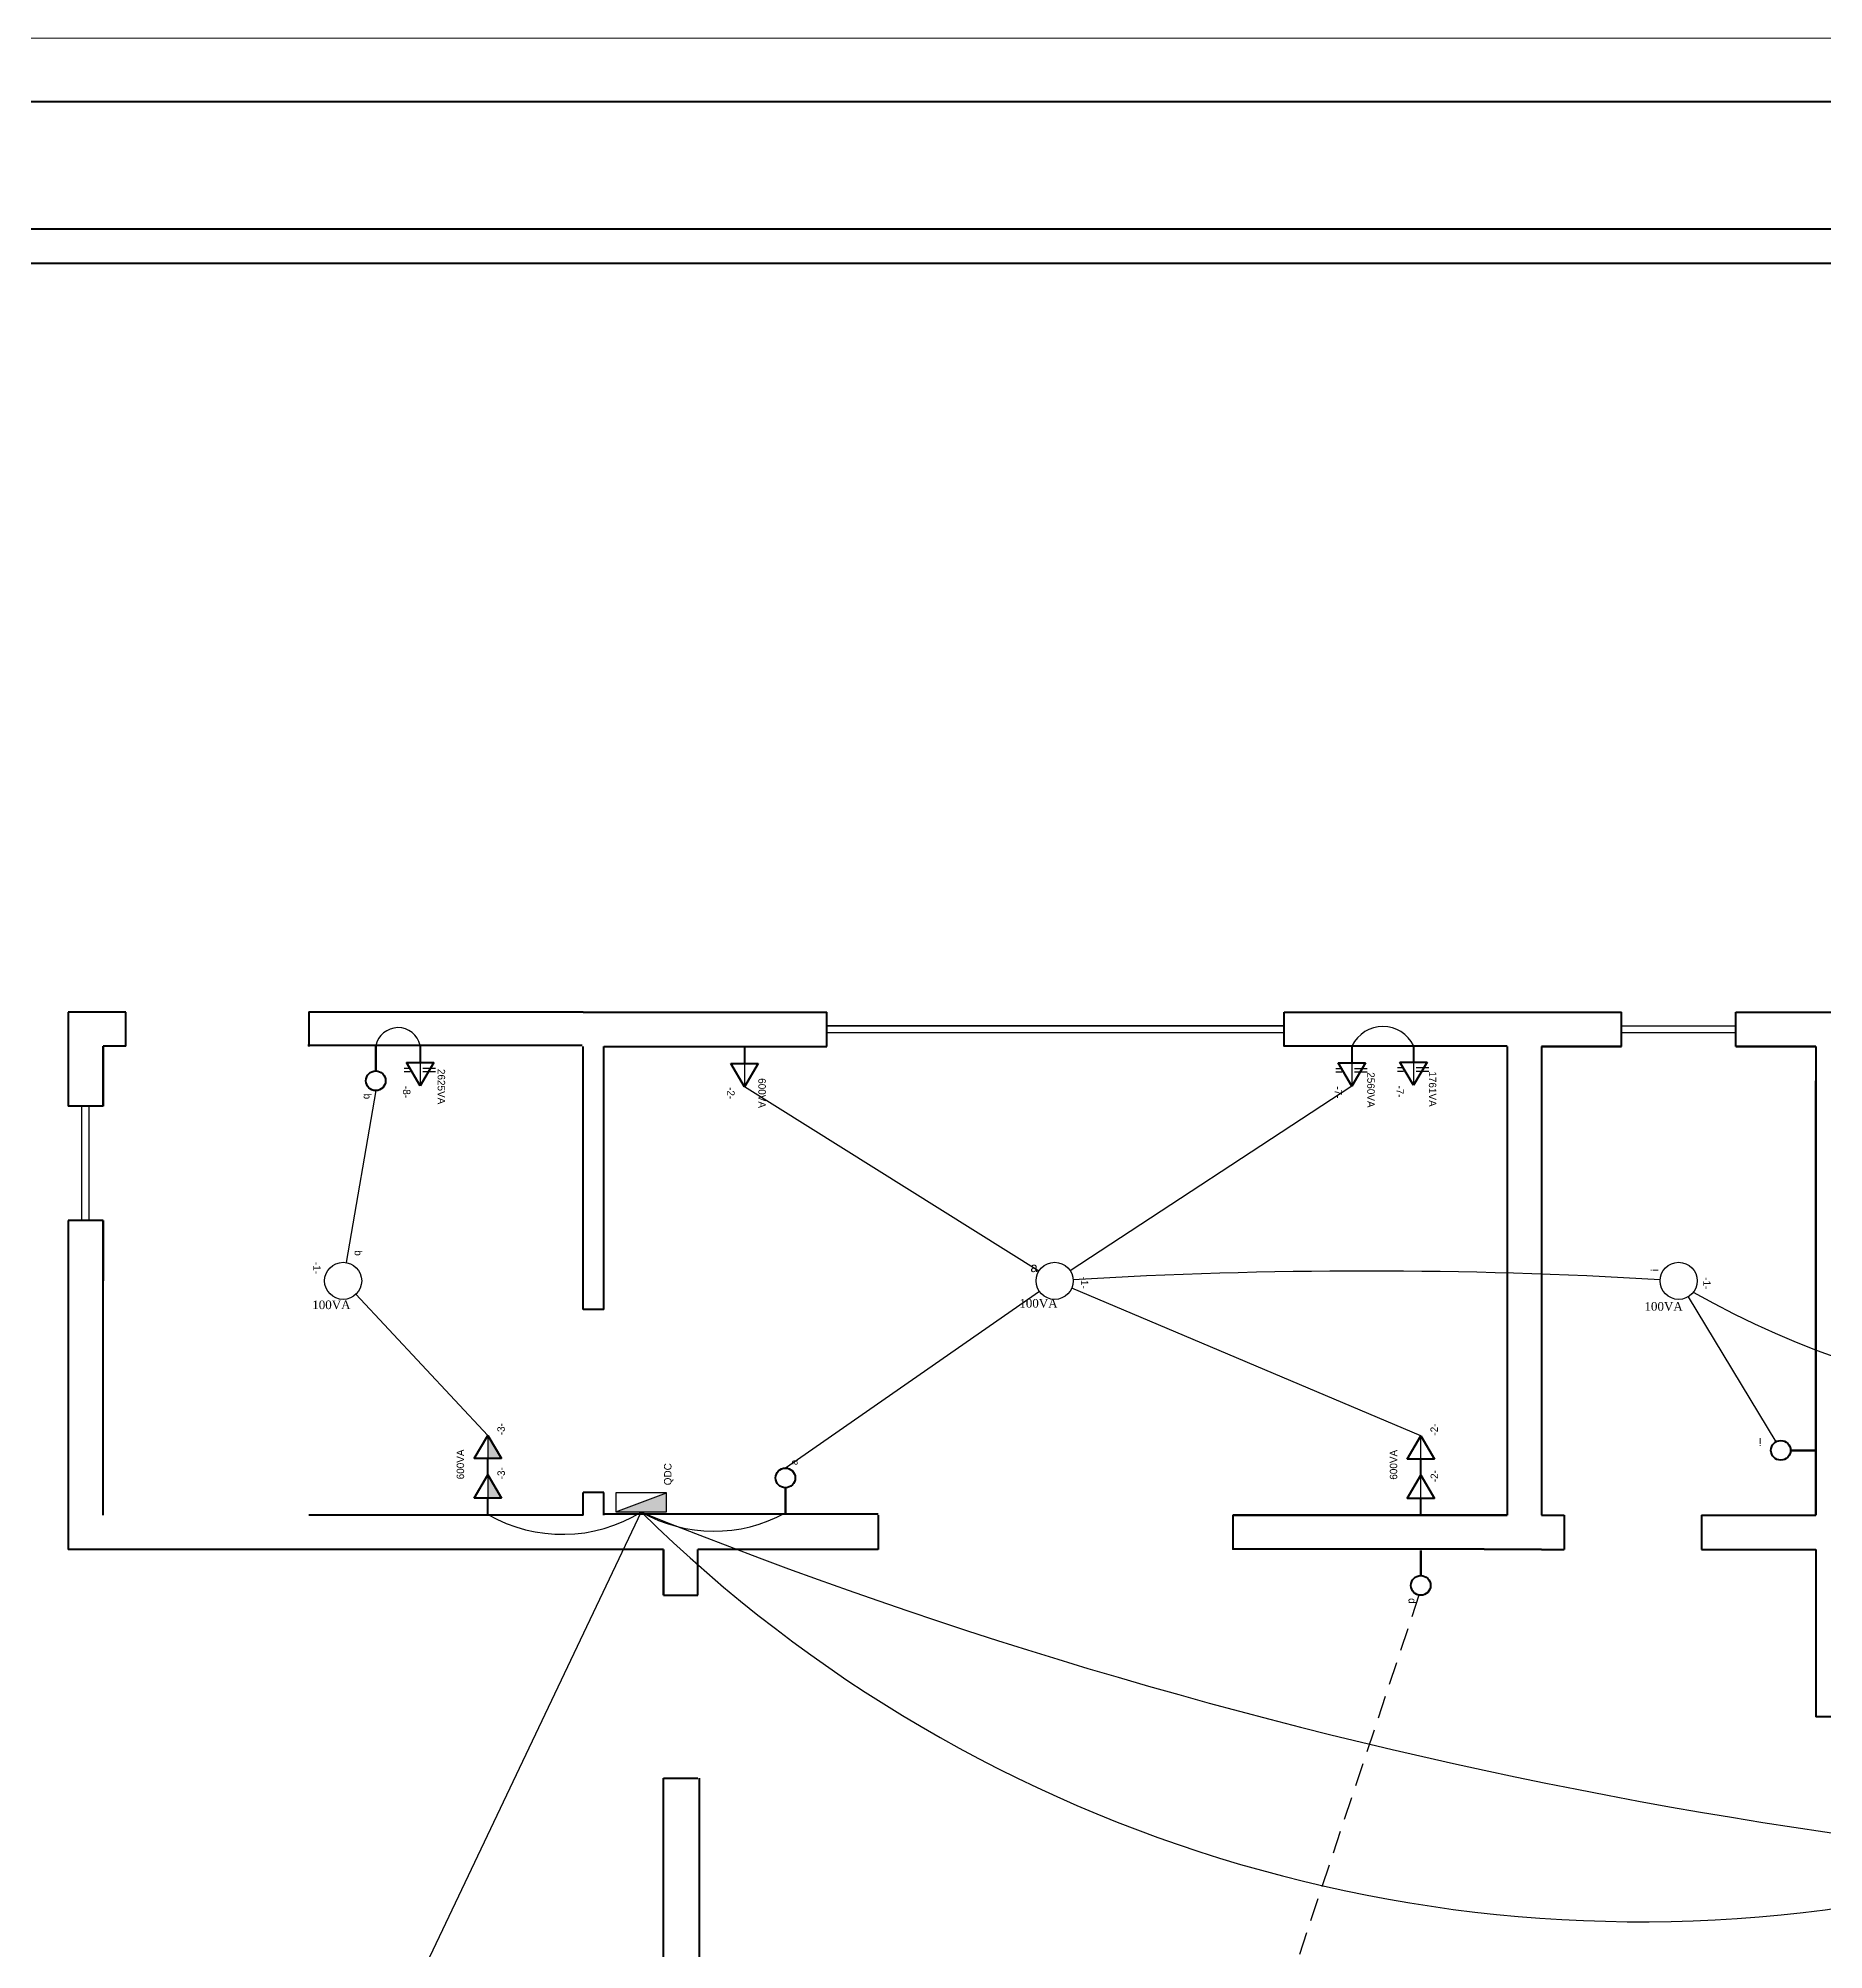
# Model space of a CAD drawing. Header units: millimetres. Extents: x 1501.6 to 1543.6, y 871.9 to 901.6.
# Drawn here: x 1511.1 to 1525.16, y 886.59 to 901.64 of the extents above; entities that cross this region are included whole.
import ezdxf

# ---------------------------------------------------------------- set-up
doc = ezdxf.new("R2010")
doc.units = ezdxf.units.MM
doc.header["$LTSCALE"] = 0.015
doc.linetypes.add('ACAD_ISO02W100', pattern=[15, 12, -3])
doc.linetypes.add('HIDDEN2', pattern=[4.7625, 3.175, -1.5875])
for name, color, linetype, lineweight in [('0.30', 2, 'Continuous', 30), ('0.40', 3, 'Continuous', 40), ('0.60', 4, 'Continuous', 60), ('1.00', 5, 'Continuous', 100), ('cotas', 6, 'Continuous', 9), ('Interruptores', 7, 'Continuous', 50), ('Tomadas especiais', 7, 'Continuous', 50)]:
    doc.layers.add(name, color=color, linetype=linetype, lineweight=lineweight)
for name, color, linetype in [('Eletrodutos', 210, 'Continuous'), ('g', 7, 'ACAD_ISO02W100'), ('Ponto_de_Luz', 1, 'Continuous'), ('Tracejada', 7, 'ACAD_ISO02W100')]:
    doc.layers.add(name, color=color, linetype=linetype)
doc.styles.add('80X50', font='arial.ttf', dxfattribs={"height": 0.075})
pattern_1 = [(0, (0, 0), (0, 6.985), [5.08, -1.905]), (90, (0, 0), (-6.985, 4e-16), [5.08, -1.905])]

# ---------------------------------------------------------------- blocks, each defined once
blk = doc.blocks.new('quadro')
at = {"layer": '1.00', "transparency": 33554687}
blk.add_lwpolyline([(1550.794, 906.939), (1510.494, 906.939), (1510.494, 878.239), (1550.794, 878.239)], close=True, dxfattribs=at)
at = {"layer": 'cotas', "transparency": 33554687}
blk.add_lwpolyline([(1551.294, 907.439), (1509.244, 907.439), (1509.244, 877.739), (1551.294, 877.739)], close=True, dxfattribs=at)
blk = doc.blocks.new('QDC')
for p, q in [((0.2, 0.15), (-0.2, 0.15)), ((-0.2, 0), (0.2, 0.15)), ((-0.2, 0.15), (-0.2, 0)), ((-0.2, 0), (0.2, 0)), ((0.2, 0), (0.2, 0.15))]:
    blk.add_line(p, q)
blk.add_solid([(-0.2, 0), (0.2, 0), (0.2, 0.15)])
blk = doc.blocks.new('TB-230')
h = blk.add_hatch()
h.set_pattern_fill('ANGLE', color=255, scale=1.112158, angle=90)
h.set_pattern_definition([(90, (988.0724, -1702.954), (-7.768424, 1e-12), [5.649763, -2.11866]), (180, (988.0724, -1702.954), (-1e-12, -7.768424), [5.649763, -2.11866])])
h.paths.add_polyline_path([(0.143, 0.12), (0.143, -0.12), (0.195, -0.09), (0.195, 0.09)])
h.paths.add_polyline_path([(0.195, 0.09), (0.195, -0.09), (0.225, -0.072), (0.225, 0.072)])
h.paths.add_polyline_path([(0.225, 0.072), (0.225, -0.072), (0.347, 0)])
for p, q in [((0.143, -0.12), (0.143, 0.12)), ((0.143, 0.12), (0.347, 0)), ((0, 0), (0.143, 0)), ((0.347, 0), (0.143, -0.12))]:
    blk.add_line(p, q)

msp = doc.modelspace()

# ---------------------------------------------------------------- hatches: boundary and pattern name
h = msp.add_hatch()
h.set_pattern_fill('ANGLE', color=255)
h.set_pattern_definition(pattern_1)
h.paths.add_polyline_path([(1514.11, 893.575), (1514.002, 893.575), (1514.029, 893.529), (1514.11, 893.529)])
h = msp.add_hatch()
h.set_pattern_fill('ANGLE', color=255)
h.set_pattern_definition(pattern_1)
h.paths.add_polyline_path([(1514.11, 893.529), (1514.029, 893.529), (1514.045, 893.502), (1514.11, 893.502)])
h.paths.add_polyline_path([(1514.11, 893.502), (1514.045, 893.502), (1514.11, 893.392)])
h = msp.add_hatch()
h.set_pattern_fill('ANGLE', color=255)
h.set_pattern_definition(pattern_1)
h.paths.add_polyline_path([(1516.662, 893.566), (1516.554, 893.566), (1516.662, 893.383)])
h = msp.add_hatch()
h.set_pattern_fill('ANGLE', color=255)
h.set_pattern_definition(pattern_1)
h.paths.add_polyline_path([(1521.443, 893.572), (1521.334, 893.572), (1521.362, 893.526), (1521.443, 893.526)])
h.paths.add_polyline_path([(1521.443, 893.526), (1521.362, 893.526), (1521.378, 893.499), (1521.443, 893.499)])
h.paths.add_polyline_path([(1521.443, 893.499), (1521.378, 893.499), (1521.443, 893.389)])
h = msp.add_hatch()
h.set_pattern_fill('ANGLE', color=255)
h.set_pattern_definition(pattern_1)
h.paths.add_polyline_path([(1521.928, 893.579), (1521.82, 893.579), (1521.847, 893.533), (1521.928, 893.533)])
h.paths.add_polyline_path([(1521.928, 893.533), (1521.847, 893.533), (1521.863, 893.506), (1521.928, 893.506)])
h.paths.add_polyline_path([(1521.928, 893.506), (1521.863, 893.506), (1521.928, 893.396)])
h = msp.add_hatch(color=255)
h.dxf.hatch_style = 1
h.paths.add_polyline_path([(1514.75, 890.458), (1514.642, 890.641), (1514.642, 890.458)])
h.paths.add_polyline_path([(1514.751, 890.147), (1514.643, 890.331), (1514.642, 890.329), (1514.642, 890.329), (1514.642, 890.147)])
h.paths.add_polyline_path([(1514.792, 890.295), (1514.792, 890.452), (1514.704, 890.452), (1514.704, 890.295)], flags=9)
h = msp.add_hatch()
h.set_pattern_fill('ANGLE', color=255)
h.set_pattern_definition(pattern_1)
h.paths.add_polyline_path([(1521.986, 890.144), (1522.094, 890.144), (1521.986, 890.328), (1521.985, 890.327), (1521.985, 890.326)])
h.paths.add_polyline_path([(1521.985, 890.638), (1521.985, 890.455), (1522.093, 890.455)])
h.paths.add_polyline_path([(1522.135, 890.272), (1522.135, 890.428), (1522.048, 890.428), (1522.048, 890.272)], flags=9)

# ---------------------------------------------------------------- linework, layer by layer
for p, q in [((1505.94, 900.137), (1539.741, 900.137)), ((1525.095, 890.012), (1525.095, 891.063))]:
    msp.add_line(p, q)
at = {"color": 1}
for p, q in [((1511.614, 893.704), (1511.614, 893.704)), ((1525.095, 888.426), (1525.095, 888.426)), ((1525.095, 888.426), (1525.095, 888.426)), ((1516.295, 887.942, 74.423), (1516.295, 887.942, 74.423))]:
    msp.add_line(p, q, dxfattribs=at)
at = {"color": 7, "linetype": 'HIDDEN2'}
for p, q in [((1514.231, 893.529), (1513.985, 893.529)), ((1521.564, 893.526), (1521.318, 893.526)), ((1522.049, 893.533), (1521.803, 893.533)), ((1522.049, 893.506), (1521.803, 893.506)), ((1514.231, 893.502), (1513.985, 893.502)), ((1521.564, 893.499), (1521.318, 893.499))]:
    msp.add_line(p, q, dxfattribs=at)
at = {"color": 255}
for p, q in [((1514.11, 893.575), (1514.11, 893.392)), ((1516.662, 893.566), (1516.662, 893.383)), ((1521.443, 893.572), (1521.443, 893.389)), ((1521.928, 893.579), (1521.928, 893.396)), ((1514.642, 890.641), (1514.642, 890.458)), ((1521.985, 890.455), (1521.985, 890.638)), ((1514.642, 890.329), (1514.642, 890.147)), ((1521.986, 890.144), (1521.985, 890.326))]:
    msp.add_line(p, q, dxfattribs=at)
at = {"layer": '0.30'}
for p, q in [((1517.31, 893.864), (1520.91, 893.864)), ((1520.91, 893.864), (1517.31, 893.864)), ((1520.91, 893.864), (1517.31, 893.864)), ((1520.91, 893.81), (1517.31, 893.81)), ((1523.565, 893.864), (1524.465, 893.864)), ((1524.465, 893.81), (1523.565, 893.81)), ((1511.448, 892.331), (1511.448, 893.231)), ((1511.506, 892.331), (1511.506, 893.231))]:
    msp.add_line(p, q, dxfattribs=at)
at = {"layer": '0.40'}
for points in [[(1505.94, 898.967), (1505.94, 900.137), (1540.011, 900.137)], [(1506.21, 898.967), (1506.21, 899.867), (1539.741, 899.867)]]:
    msp.add_lwpolyline(points, dxfattribs=at)
at = {"layer": '0.60'}
for p, q in [((1511.34, 893.972), (1511.34, 893.231)), ((1511.794, 893.972), (1511.34, 893.972)), ((1511.794, 893.704), (1511.794, 893.972)), ((1513.234, 893.974), (1513.234, 893.702)), ((1515.393, 893.972), (1513.234, 893.972)), ((1515.393, 893.972), (1517.31, 893.972)), ((1517.31, 893.702), (1517.31, 893.972)), ((1520.91, 893.972), (1523.565, 893.972)), ((1520.91, 893.702), (1520.91, 893.972)), ((1523.565, 893.702), (1523.565, 893.972)), ((1524.465, 893.972), (1528.538, 893.972)), ((1524.465, 893.702), (1524.465, 893.972)), ((1511.794, 893.704), (1511.614, 893.704)), ((1511.614, 893.231), (1511.614, 893.704)), ((1511.614, 893.704), (1511.614, 893.704)), ((1511.614, 893.704), (1511.614, 893.231)), ((1515.386, 893.709), (1513.226, 893.709)), ((1515.555, 891.632), (1515.555, 893.702)), ((1515.555, 893.702), (1517.31, 893.702)), ((1520.911, 893.708), (1522.666, 893.708)), ((1522.665, 893.702), (1522.665, 890.012)), ((1522.665, 893.702), (1522.665, 890.012)), ((1522.935, 893.702), (1523.565, 893.702)), ((1522.935, 893.702), (1522.935, 890.906)), ((1523.565, 893.702), (1522.935, 893.702)), ((1524.465, 893.702), (1525.095, 893.702)), ((1525.095, 893.702), (1524.465, 893.702)), ((1525.095, 893.702), (1525.095, 890.012)), ((1522.935, 893.432), (1522.935, 890.906)), ((1525.095, 890.012), (1525.095, 893.432)), ((1525.095, 892.406), (1525.095, 893.432)), ((1511.614, 893.231), (1511.34, 893.231)), ((1511.34, 892.331), (1511.34, 889.742)), ((1511.614, 892.331), (1511.34, 892.331)), ((1511.614, 890.012), (1511.614, 892.331)), ((1511.614, 892.331), (1511.614, 891.858)), ((1515.555, 891.632), (1515.393, 891.632)), ((1522.935, 890.906), (1522.935, 890.012)), ((1522.935, 890.636), (1522.935, 890.012)), ((1515.555, 890.192), (1515.393, 890.192)), ((1515.555, 890.012), (1515.555, 890.192)), ((1515.213, 890.012), (1513.234, 890.012)), ((1515.393, 890.012), (1515.213, 890.012)), ((1517.715, 890.022), (1515.555, 890.022)), ((1517.715, 890.012), (1517.715, 889.742)), ((1522.485, 890.012), (1520.505, 890.012)), ((1520.505, 890.012), (1522.665, 890.012)), ((1520.505, 890.012), (1520.505, 889.742)), ((1522.665, 890.012), (1522.485, 890.012)), ((1522.665, 890.012), (1522.485, 890.012)), ((1522.935, 890.012), (1523.115, 890.012)), ((1523.115, 890.012), (1523.115, 889.742)), ((1524.195, 890.012), (1525.095, 890.012)), ((1524.195, 890.012), (1524.195, 889.742)), ((1515.285, 889.742), (1511.34, 889.742)), ((1516.025, 889.742), (1515.285, 889.742)), ((1516.025, 889.382), (1516.025, 889.742)), ((1516.025, 889.742), (1516.025, 889.382)), ((1517.715, 889.742), (1516.295, 889.742)), ((1516.295, 889.382), (1516.295, 889.742)), ((1522.484, 889.745), (1520.504, 889.745)), ((1522.935, 889.742), (1522.485, 889.742)), ((1525.095, 889.742), (1525.095, 888.426)), ((1516.025, 889.382), (1516.295, 889.382)), ((1516.025, 883.172), (1516.025, 887.942)), ((1516.025, 887.942), (1516.295, 887.942)), ((1516.309, 883.172), (1516.309, 887.942))]:
    msp.add_line(p, q, dxfattribs=at)
for points in [[(1515.393, 891.632), (1515.393, 893.702)], [(1515.393, 890.012), (1515.393, 890.192)], [(1515.555, 890.012), (1515.555, 890.192)], [(1522.935, 889.742), (1522.935, 889.742), (1523.115, 889.742)], [(1524.195, 889.742), (1525.095, 889.742)], [(1525.545, 888.426), (1525.095, 888.426)]]:
    msp.add_lwpolyline(points, dxfattribs=at)
at = {"layer": 'Eletrodutos', "color": 255}
for p, q in [((1513.761, 893.354), (1513.529, 892.001)), ((1518.98, 891.934), (1516.662, 893.383)), ((1521.443, 893.389), (1519.225, 891.937)), ((1514.642, 890.641), (1513.603, 891.751)), ((1518.984, 891.774), (1516.985, 890.383)), ((1521.985, 890.638), (1519.238, 891.8)), ((1524.09, 891.732), (1524.78, 890.59)), ((1515.849, 890.038), (1513.744, 885.608))]:
    msp.add_line(p, q, dxfattribs=at)
for centre, radius, start, end in [((1513.936, 893.672), 0.178, 12.2767, 168.9293), ((1521.687, 893.591), 0.268, 25.9624, 154.0403), ((1521.56, 853.034), 38.9, 86.5951, 93.4054), ((1527.607, 897.89), 7.04, 240.4055, 286.9474), ((1515.23, 891.044), 1.182, 240.211, 301.6287), ((1516.423, 891.057), 1.17, 240.6565, 298.7438)]:
    msp.add_arc(centre, radius, start, end, dxfattribs=at)
at = {"layer": 'Eletrodutos', "color": 255, "transparency": 33554687}
for centre, radius, start, end in [((1523.715, 898.016), 11.203, 225.4092, 281.9425), ((1531.105, 928.003), 40.916, 248.1083, 270.3433)]:
    msp.add_arc(centre, radius, start, end, dxfattribs=at)
at = {"layer": 'g', "color": 255, "transparency": 33554687}
for p, q in [((1521.985, 889.383), (1521.971, 889.383)), ((1521.971, 889.383), (1521.985, 889.383))]:
    msp.add_line(p, q, dxfattribs=at)
at = {"layer": 'Interruptores', "color": 7, "flags": 128}
for points in [[(1513.761, 893.706), (1513.761, 893.509)], [(1525.094, 890.523), (1524.897, 890.523)], [(1516.985, 890.032), (1516.985, 890.229)], [(1521.985, 889.735), (1521.985, 889.538)]]:
    msp.add_lwpolyline(points, close=True, dxfattribs=at)
at = {"layer": 'Interruptores', "color": 7}
for centre in [(1513.761, 893.432), (1524.819, 890.523), (1516.985, 890.306), (1521.985, 889.46)]:
    msp.add_circle(centre, 0.0773, dxfattribs=at)
at = {"layer": 'Ponto_de_Luz', "color": 7}
for centre in [(1513.504, 891.857), (1519.104, 891.857), (1524.015, 891.857)]:
    msp.add_circle(centre, 0.146, dxfattribs=at)
at = {"layer": 'Tracejada', "color": 255, "transparency": 33554687}
for p, q in [((1521.971, 889.383), (1520.743, 885.693)), ((1521.971, 889.383), (1521.971, 889.383)), ((1521.985, 889.383), (1521.971, 889.383)), ((1521.985, 889.383), (1521.985, 889.383)), ((1521.985, 889.383), (1521.985, 889.383)), ((1521.985, 889.383), (1521.985, 889.383))]:
    msp.add_line(p, q, dxfattribs=at)

# ---------------------------------------------------------------- block references
at = {"color": 1}
msp.add_blockref('quadro', (-7.654, -5.802), dxfattribs=at)
at = {"color": 10}
msp.add_blockref('QDC', (1515.849, 890.038), dxfattribs=at)
at = {"layer": 'Tomadas especiais', "color": 7, "xscale": 0.8991528196204149, "yscale": 0.8991528196204149, "zscale": 0.8991528196204149}
for p, rotation in [((1514.11, 893.704), 270), ((1516.662, 893.695), 270), ((1521.443, 893.701), 270), ((1521.928, 893.708), 270), ((1514.642, 890.329), 89.99999999999999), ((1521.985, 890.326), 89.99999999999999), ((1514.643, 890.018), 89.99999999999999), ((1521.986, 890.016), 89.99999999999999)]:
    msp.add_blockref('TB-230', p, dxfattribs=dict(at, rotation=rotation))

# ---------------------------------------------------------------- texts
at = {"color": 7, "linetype": 'HIDDEN2'}
for s, rotation, p in [('2625VA', 270, (1514.248, 893.525)), ('-8-', 270, (1513.975, 893.391)), ('-2-', 270, (1516.527, 893.382)), ('600VA', 270, (1516.772, 893.452)), ('-7-', 270, (1521.308, 893.388)), ('2560VA', 270, (1521.564, 893.499)), ('-7-', 270, (1521.793, 893.395)), ('1761VA', 270, (1522.049, 893.506)), ('b', 270, (1513.666, 893.331)), ('-1-', 270, (1513.268, 892.006)), ('b', 270, (1513.594, 892.098)), ('-1-', 270, (1519.31, 891.89)), ('i', 90, (1523.856, 891.933)), ('-1-', 270, (1524.208, 891.886)), ('-3-', 90, (1514.776, 890.642)), ('-2-', 90, (1522.12, 890.639)), ('600VA', 90, (1514.456, 890.295)), ('600VA', 90, (1521.8, 890.292)), ('i', 180, (1524.665, 890.619)), ('-3-', 90, (1514.777, 890.295)), ('QDC', 90, (1516.088, 890.248)), ('a', 90, (1517.081, 890.406)), ('-2-', 90, (1522.121, 890.272)), ('d', 270, (1521.889, 889.36))]:
    msp.add_text(s, height=0.0585, rotation=rotation, dxfattribs=at).set_placement(p)
at = {"color": 255, "style": '80X50'}
msp.add_text('a', height=0.075, dxfattribs=at).set_placement((1518.913, 891.926))
at = {"layer": 'Ponto_de_Luz', "color": 7, "char_height": 0.06766, "width": 0.233, "attachment_point": 1}
for insert in [(1513.261, 891.702), (1518.826, 891.714), (1523.746, 891.69)]:
    msp.add_mtext('{\\fTimes New Roman|b0|i0|c0|p18;100VA}', dxfattribs=dict(at, insert=insert))

doc.saveas('drawing.dxf')
